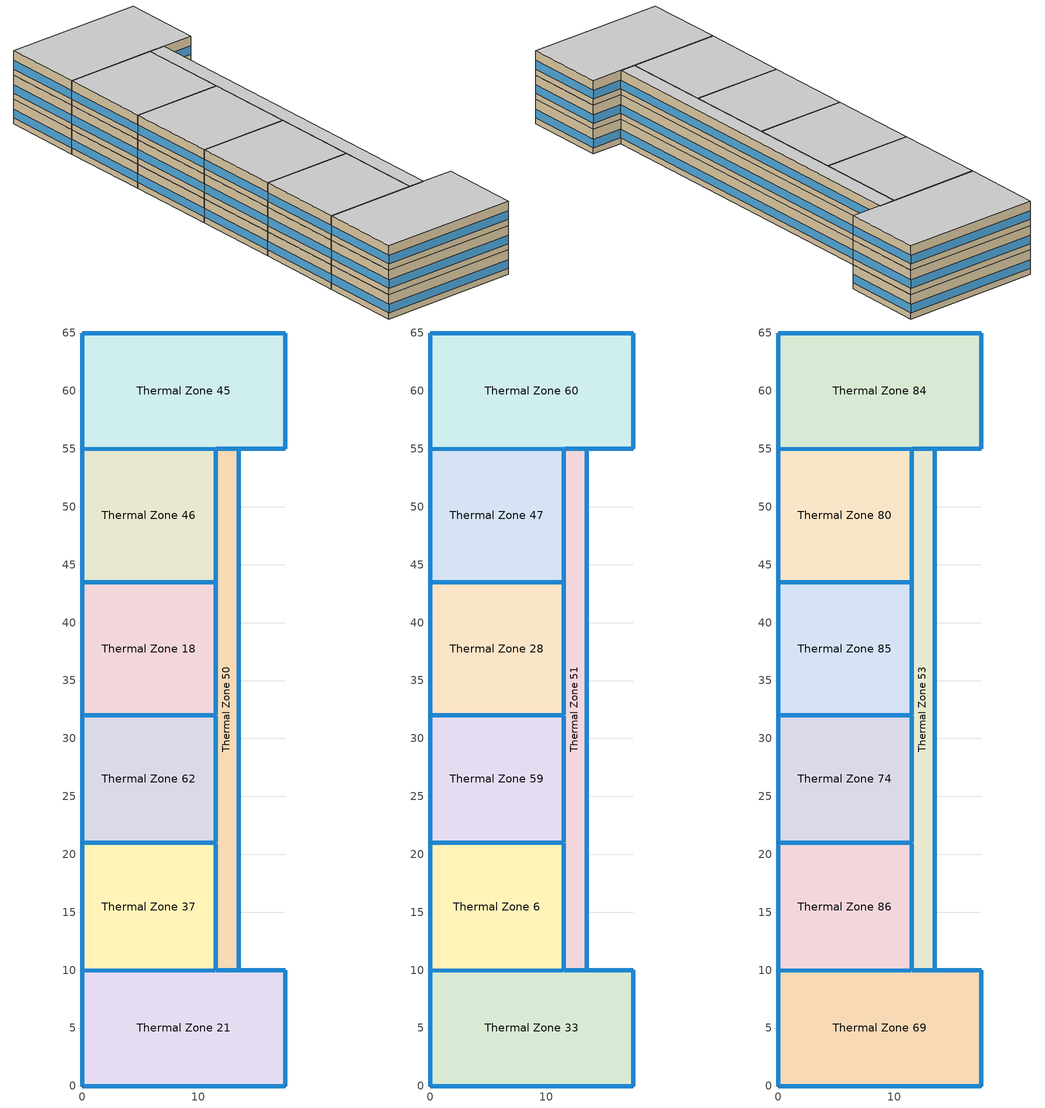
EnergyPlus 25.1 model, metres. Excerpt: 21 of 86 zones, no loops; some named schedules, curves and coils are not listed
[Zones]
Thermal Zone 18
 floor to Thermal Zone 57 (Typical Interior Floor): 11.53,43.5 11.53,32 0,32 0,43.5 z24.38
 wall outside (Surface 423 c tbd): 0,43.5 0,32 z24.38:27.43
 wall to Thermal Zone 46 (Typical Interior Wall): 11.53,43.5 0,43.5 z24.38:27.43
 wall to Thermal Zone 62 (Typical Interior Wall): 0,32 11.53,32 z24.38:27.43
 wall to Thermal Zone 50 (Typical Interior Wall): 11.53,32 11.53,43.5 z24.38:27.43
 window inside (Typical Interior Window): 11.5,43.5 0.03,43.5 / 0.03,32 11.5,32 / 11.53,32.03 11.53,43.47 z25.38:26.3
 window (Customized Fenestration: u=3.36): 0,43.47 0,32.03 z25.15:26.22
Thermal Zone 21
 floor to Thermal Zone 26 (Typical Interior Floor): 17.53,10 17.53,0 0,0 0,9.97 11.53,10 z24.38
 wall outside (Surface 335 c tbd): 0,0 17.53,0 z24.38:27.43
 wall outside (Surface 337 c tbd): 17.53,0 17.53,10 z24.38:27.43
 wall outside (Surface 338 c tbd): 0,9.97 0,0 z24.38:27.43
 wall outside (Surface 339 c tbd): 17.53,10 13.53,10 z24.38:27.43
 wall to Thermal Zone 37 (Typical Interior Wall): 11.53,10 0,9.97 z24.38:27.43
 wall to Thermal Zone 50 (Typical Interior Wall): 13.53,10 11.53,10 z24.38:27.43
 window (Customized Fenestration: u=3.36): 0.03,0 17.5,0 / 17.53,0.03 17.53,9.97 / 0,9.94 0,0.03 z25.15:26.22; 17.5,10 13.56,10 z25.15:26.23
 window inside (Typical Interior Window): 11.5,10 0.03,9.97 z25.38:26.3; 13.5,10 11.56,10 z25.38:26.32
Thermal Zone 37
 floor to Thermal Zone 55 (Typical Interior Floor): 11.53,21 11.53,10 0,9.97 0,21 z24.38
 wall outside (Surface 434 c tbd): 0,21 0,9.97 z24.38:27.43
 wall to Thermal Zone 62 (Typical Interior Wall): 11.53,21 0,21 z24.38:27.43
 wall to Thermal Zone 50 (Typical Interior Wall): 11.53,10 11.53,21 z24.38:27.43
 window inside (Typical Interior Window): 11.5,21 0.03,21 / 11.53,10.03 11.53,20.97 z25.38:26.3
 window (Customized Fenestration: u=3.36): 0,20.97 0,10 z25.15:26.22
Thermal Zone 45
 floor to Thermal Zone 64 (Typical Interior Floor): 17.53,65 17.53,55 11.53,55 0,54.97 0,65 z24.38
 wall outside (Surface 480 c tbd): 17.53,65 0,65 z24.38:27.43
 wall outside (Surface 482 c tbd): 0,65 0,54.97 z24.38:27.43
 wall outside (Surface 483 c tbd): 17.53,55 17.53,65 z24.38:27.43
 wall outside (Surface 484 c tbd): 13.53,55 17.53,55 z24.38:27.43
 wall to Thermal Zone 46 (Typical Interior Wall): 0,54.97 11.53,55 z24.38:27.43
 wall to Thermal Zone 50 (Typical Interior Wall): 11.53,55 13.53,55 z24.38:27.43
 window (Customized Fenestration: u=3.36): 17.5,65 0.03,65 / 0,64.97 0,55 / 17.53,55.03 17.53,64.97 z25.15:26.22; 13.56,55 17.5,55 z25.15:26.23
 window inside (Typical Interior Window): 0.03,54.97 11.5,55 z25.38:26.3; 11.56,55 13.5,55 z25.38:26.32
Thermal Zone 46
 floor to Thermal Zone 63 (Typical Interior Floor): 11.53,55 11.53,43.5 0,43.5 0,54.97 z24.38
 wall outside (Surface 352 c tbd): 0,54.97 0,43.5 z24.38:27.43
 wall to Thermal Zone 50 (Typical Interior Wall): 11.53,43.5 11.53,55 z24.38:27.43
 window inside (Typical Interior Window): 11.53,43.53 11.53,54.97 z25.38:26.3
 window (Customized Fenestration: u=3.36): 0,54.94 0,43.53 z25.15:26.22
Thermal Zone 50
 floor to Thermal Zone 65 (Typical Interior Floor): 13.53,55 13.53,10 11.53,10 11.53,55 z24.38
 wall outside (Surface 374 c tbd): 13.53,10 13.53,55 z24.38:27.43
 wall to Thermal Zone 62 (Typical Interior Wall): 11.53,32 11.53,21 z24.38:27.43
 window (Customized Fenestration: u=3.36): 13.53,10.03 13.53,54.97 z25.15:26.21
 window inside (Typical Interior Window): 11.53,31.97 11.53,21.03 z25.38:26.3
Thermal Zone 62
 floor to Thermal Zone 56 (Typical Interior Floor): 11.53,32 11.53,21 0,21 0,32 z24.38
 wall outside (Surface 463 c tbd): 0,32 0,21 z24.38:27.43
 window (Customized Fenestration: u=3.36): 0,31.97 0,21.03 z25.15:26.22
Thermal Zone 28
 floor to Thermal Zone 18 (Typical Interior Floor): 11.53,43.5 11.53,32 0,32 0,43.5 z27.43
 wall outside (Surface 388 c tbd): 0,43.5 0,32 z27.43:30.48
 wall to Thermal Zone 47 (Typical Interior Wall): 11.53,43.5 0,43.5 z27.43:30.48
 wall to Thermal Zone 59 (Typical Interior Wall): 0,32 11.53,32 z27.43:30.48
 wall to Thermal Zone 51 (Typical Interior Wall): 11.53,32 11.53,43.5 z27.43:30.48
 window inside (Typical Interior Window): 11.5,43.5 0.03,43.5 / 0.03,32 11.5,32 / 11.53,32.03 11.53,43.47 z28.43:29.35
 window (Customized Fenestration: u=3.36): 0,43.47 0,32.03 z28.19:29.27
Thermal Zone 33
 floor to Thermal Zone 21 (Typical Interior Floor): 17.53,10 17.53,0 0,0 0,9.97 11.53,10 z27.43
 wall outside (Surface 444 c tbd): 0,0 17.53,0 z27.43:30.48
 wall outside (Surface 446 c tbd): 17.53,0 17.53,10 z27.43:30.48
 wall outside (Surface 447 c tbd): 0,9.97 0,0 z27.43:30.48
 wall outside (Surface 448 c tbd): 17.53,10 13.53,10 z27.43:30.48
 wall to Thermal Zone 6 (Typical Interior Wall): 11.53,10 0,9.97 z27.43:30.48
 wall to Thermal Zone 51 (Typical Interior Wall): 13.53,10 11.53,10 z27.43:30.48
 window (Customized Fenestration: u=3.36): 0.03,0 17.5,0 z28.19:29.26; 17.53,0.03 17.53,9.97 / 0,9.94 0,0.03 / 17.5,10 13.56,10 z28.19:29.27
 window inside (Typical Interior Window): 11.5,10 0.03,9.97 z28.43:29.35; 13.5,10 11.56,10 z28.43:29.37
Thermal Zone 47
 floor to Thermal Zone 46 (Typical Interior Floor): 11.53,55 11.53,43.5 0,43.5 0,54.97 z27.43
 wall outside (Surface 358 c tbd): 0,54.97 0,43.5 z27.43:30.48
 wall to Thermal Zone 60 (Typical Interior Wall): 11.53,55 0,54.97 z27.43:30.48
 wall to Thermal Zone 51 (Typical Interior Wall): 11.53,43.5 11.53,55 z27.43:30.48
 window inside (Typical Interior Window): 11.5,55 0.03,54.97 / 11.53,43.53 11.53,54.97 z28.43:29.35
 window (Customized Fenestration: u=3.36): 0,54.94 0,43.53 z28.19:29.27
Thermal Zone 51
 floor to Thermal Zone 50 (Typical Interior Floor): 13.53,55 13.53,10 11.53,10 11.53,55 z27.43
 wall outside (Surface 389 c tbd): 13.53,10 13.53,55 z27.43:30.48
 wall to Thermal Zone 6 (Typical Interior Wall): 11.53,21 11.53,10 z27.43:30.48
 wall to Thermal Zone 59 (Typical Interior Wall): 11.53,32 11.53,21 z27.43:30.48
 wall to Thermal Zone 60 (Typical Interior Wall): 13.53,55 11.53,55 z27.43:30.48
 window (Customized Fenestration: u=3.36): 13.53,10.03 13.53,54.97 z28.19:29.26
 window inside (Typical Interior Window): 11.53,20.97 11.53,10.03 / 11.53,31.97 11.53,21.03 z28.43:29.35; 13.5,55 11.56,55 z28.43:29.37
Thermal Zone 59
 floor to Thermal Zone 62 (Typical Interior Floor): 11.53,32 11.53,21 0,21 0,32 z27.43
 wall outside (Surface 441 c tbd): 0,32 0,21 z27.43:30.48
 wall to Thermal Zone 6 (Typical Interior Wall): 0,21 11.53,21 z27.43:30.48
 window inside (Typical Interior Window): 0.03,21 11.5,21 z28.43:29.35
 window (Customized Fenestration: u=3.36): 0,31.97 0,21.03 z28.19:29.27
Thermal Zone 6
 floor to Thermal Zone 37 (Typical Interior Floor): 11.53,21 11.53,10 0,9.97 0,21 z27.43
 wall outside (Surface 317 c tbd): 0,21 0,9.97 z27.43:30.48
 window (Customized Fenestration: u=3.36): 0,20.97 0,10 z28.19:29.27
Thermal Zone 60
 floor to Thermal Zone 45 (Typical Interior Floor): 17.53,65 17.53,55 11.53,55 0,54.97 0,65 z27.43
 wall outside (Surface 452 c tbd): 17.53,65 0,65 z27.43:30.48
 wall outside (Surface 454 c tbd): 0,65 0,54.97 z27.43:30.48
 wall outside (Surface 455 c tbd): 17.53,55 17.53,65 z27.43:30.48
 wall outside (Surface 456 c tbd): 13.53,55 17.53,55 z27.43:30.48
 window (Customized Fenestration: u=3.36): 17.5,65 0.03,65 z28.19:29.26; 0,64.97 0,55 / 17.53,55.03 17.53,64.97 / 13.56,55 17.5,55 z28.19:29.27
Thermal Zone 53
 floor to Thermal Zone 51 (Typical Interior Floor): 13.53,55 13.53,10 11.53,10 11.53,55 z30.48
 wall outside (Surface 525 c tbd): 13.53,10 13.53,55 z30.48:33.53
 wall to Thermal Zone 80 (Typical Interior Wall): 11.53,55 11.53,43.5 z30.48:33.53
 wall to Thermal Zone 85 (Typical Interior Wall): 11.53,43.5 11.53,32 z30.48:33.53
 wall to Thermal Zone 86 (Typical Interior Wall): 11.53,21 11.53,10 z30.48:33.53
 wall to Thermal Zone 74 (Typical Interior Wall): 11.53,32 11.53,21 z30.48:33.53
 wall to Thermal Zone 84 (Typical Interior Wall): 13.53,55 11.53,55 z30.48:33.53
 wall to Thermal Zone 69 (Typical Interior Wall): 11.53,10 13.53,10 z30.48:33.53
 window (Customized Fenestration: u=3.36): 13.53,10.03 13.53,54.97 z31.24:32.31
 window inside (Typical Interior Window): 11.53,54.97 11.53,43.53 / 11.53,43.47 11.53,32.03 / 11.53,20.97 11.53,10.03 / 11.53,31.97 11.53,21.03 z31.48:32.4; 13.5,55 11.56,55 / 11.56,10 13.5,10 z31.48:32.42
 ceiling to Thermal Zone 68 (Typical Interior Ceiling): 13.53,10 13.53,55 11.53,55 11.53,10 z33.53
Thermal Zone 69
 floor to Thermal Zone 33 (Typical Interior Floor): 17.53,10 17.53,0 0,0 0,9.97 11.53,10 z30.48
 wall outside (Surface 559 c tbd): 0,0 17.53,0 z30.48:33.53
 wall outside (Surface 561 c tbd): 17.53,0 17.53,10 z30.48:33.53
 wall outside (Surface 562 c tbd): 0,9.97 0,0 z30.48:33.53
 wall outside (Surface 563 c tbd): 17.53,10 13.53,10 z30.48:33.53
 wall to Thermal Zone 86 (Typical Interior Wall): 11.53,10 0,9.97 z30.48:33.53
 window (Customized Fenestration: u=3.36): 0.03,0 17.5,0 / 17.53,0.03 17.53,9.97 / 0,9.94 0,0.03 z31.24:32.31; 17.5,10 13.56,10 z31.24:32.32
 window inside (Typical Interior Window): 11.5,10 0.03,9.97 z31.48:32.4
 ceiling to Thermal Zone 72 (Typical Interior Ceiling): 17.53,0 17.53,10 11.53,10 0,9.97 0,0 z33.53
Thermal Zone 74
 floor to Thermal Zone 59 (Typical Interior Floor): 11.53,32 11.53,21 0,21 0,32 z30.48
 wall outside (Surface 598 c tbd): 0,32 0,21 z30.48:33.53
 wall to Thermal Zone 86 (Typical Interior Wall): 0,21 11.53,21 z30.48:33.53
 wall to Thermal Zone 85 (Typical Interior Wall): 11.53,32 0,32 z30.48:33.53
 window inside (Typical Interior Window): 0.03,21 11.5,21 / 11.5,32 0.03,32 z31.48:32.4
 window (Customized Fenestration: u=3.36): 0,31.97 0,21.03 z31.24:32.31
 ceiling to Thermal Zone 61 (Typical Interior Ceiling): 11.53,21 11.53,32 0,32 0,21 z33.53
Thermal Zone 80
 floor to Thermal Zone 47 (Typical Interior Floor): 11.53,55 11.53,43.5 0,43.5 0,54.97 z30.48
 wall outside (Surface 655 c tbd): 0,54.97 0,43.5 z30.48:33.53
 wall to Thermal Zone 84 (Typical Interior Wall): 11.53,55 0,54.97 z30.48:33.53
 wall to Thermal Zone 85 (Typical Interior Wall): 0,43.5 11.53,43.5 z30.48:33.53
 window inside (Typical Interior Window): 11.5,55 0.03,54.97 / 0.03,43.5 11.5,43.5 z31.48:32.4
 window (Customized Fenestration: u=3.36): 0,54.94 0,43.53 z31.24:32.31
 ceiling to Thermal Zone 78 (Typical Interior Ceiling): 11.53,43.5 11.53,55 0,54.97 0,43.5 z33.53
Thermal Zone 84
 floor to Thermal Zone 60 (Typical Interior Floor): 17.53,65 17.53,55 11.53,55 0,54.97 0,65 z30.48
 wall outside (Surface 681 c tbd): 17.53,65 0,65 z30.48:33.53
 wall outside (Surface 683 c tbd): 0,65 0,54.97 z30.48:33.53
 wall outside (Surface 684 c tbd): 17.53,55 17.53,65 z30.48:33.53
 wall outside (Surface 685 c tbd): 13.53,55 17.53,55 z30.48:33.53
 window (Customized Fenestration: u=3.36): 17.5,65 0.03,65 / 0,64.97 0,55 / 17.53,55.03 17.53,64.97 z31.24:32.31; 13.56,55 17.5,55 z31.24:32.32
 ceiling to Thermal Zone 9 (Typical Interior Ceiling): 0,54.97 11.53,55 17.53,55 17.53,65 0,65 z33.53
Thermal Zone 85
 floor to Thermal Zone 28 (Typical Interior Floor): 11.53,43.5 11.53,32 0,32 0,43.5 z30.48
 wall outside (Surface 692 c tbd): 0,43.5 0,32 z30.48:33.53
 window (Customized Fenestration: u=3.36): 0,43.47 0,32.03 z31.24:32.31
 ceiling to Thermal Zone 76 (Typical Interior Ceiling): 11.53,32 11.53,43.5 0,43.5 0,32 z33.53
Thermal Zone 86
 floor to Thermal Zone 6 (Typical Interior Floor): 11.53,21 11.53,10 0,9.97 0,21 z30.48
 wall outside (Surface 697 c tbd): 0,21 0,9.97 z30.48:33.53
 window (Customized Fenestration: u=3.36): 0,20.97 0,10 z31.24:32.31
 ceiling to Thermal Zone 77 (Typical Interior Ceiling): 0,9.97 11.53,10 11.53,21 0,21 z33.53
[Building]
Building 1
[Site:Location]
Montreal-Trudeau Intl AP: Latitude {deg}=45.4706; Longitude {deg}=-73.7408; Time Zone {hr}=-5; Elevation {m}=36; Keep Site Location Information=No
[SizingPeriod:DesignDay] Month=7; Day of Month=21; Day Type=SummerDesignDay; Daily Dry-Bulb Temperature Range {deltaC}=9.3; Dry-Bulb Temperature Range Modifier Type=DefaultMultipliers; Barometric Pressure {Pa}=100893; Wind Speed {m/s}=4.9; Wind Direction {deg}=220; Rain Indicator=No; Snow Indicator=No; Daylight Saving Time Indicator=No; Solar Model Indicator=ASHRAETau; ASHRAE Clear Sky Optical Depth for Beam Irradiance (taub)=0.465; ASHRAE Clear Sky Optical Depth for Diffuse Irradiance (taud)=1.966; Begin Environment Reset Mode=FullResetAtBeginEnvironment
Name | Maximum Dry-Bulb Temperature {C} | Humidity Condition Type | Wetbulb or DewPoint at Maximum Dry-Bulb {C} | Enthalpy at Maximum Dry-Bulb {J/kg}
Montreal Int'l Ann Clg .4% Condns DB=>MWB | 30 | Wetbulb | 22.1
Montreal Int'l Ann Clg .4% Condns DP=>MDB | 26 | Dewpoint | 21.6
Montreal Int'l Ann Clg .4% Condns Enth=>MDB | 28.1 | Enthalpy |  | 69300
Montreal Int'l Ann Clg .4% Condns WB=>MDB | 28.1 | Wetbulb | 23.2
[Material] Thermal Absorptance=0.9
Name | Roughness | Thickness {m} | Conductivity {W/m-K} | Density {kg/m3} | Specific Heat {J/kg-K} | Solar Absorptance | Visible Absorptance
100mm Normalweight concrete floor | MediumRough | 0.1016 | 2.31045 | 2322 | 832.557 | 0.7 | 0.7
AQNC2024brick (fired clay) (R 0.8x Solar 1.0x Therm 1.0x) | MediumRough | 0.08 | 1.43 | 2400 | 840 | 0.7 | 0.7
G01 13mm gypsum board | Smooth | 0.0127 | 0.160031 | 800.001 | 1090.73 | 0.7 | 0.5
G05 25mm wood 1 | MediumSmooth | 0.0254 | 0.15 | 608 | 1630 | 0.5 | 0.5
Surface 317 m tbd; Surface 434 m tbd; Surface 697 m tbd | MediumRough | 0.08 | 0.236941 | 800 | 1090 | 0.7 | 0.7
Surface 335 m tbd; Surface 444 m tbd; Surface 452 m tbd; Surface 480 m tbd; Surface 559 m tbd; Surface 681 m tbd | MediumRough | 0.08 | 0.241385 | 800 | 1090 | 0.7 | 0.7
Surface 337 m tbd; Surface 446 m tbd; Surface 455 m tbd; Surface 483 m tbd; Surface 561 m tbd; Surface 684 m tbd | MediumRough | 0.08 | 0.246961 | 800 | 1090 | 0.7 | 0.7
Surface 338 m tbd; Surface 447 m tbd; Surface 562 m tbd | MediumRough | 0.08 | 0.242128 | 800 | 1090 | 0.7 | 0.7
Surface 339 m tbd; Surface 448 m tbd; Surface 456 m tbd; Surface 484 m tbd; Surface 563 m tbd; Surface 685 m tbd | MediumRough | 0.08 | 0.266482 | 800 | 1090 | 0.7 | 0.7
Surface 352 m tbd; Surface 358 m tbd; Surface 655 m tbd | MediumRough | 0.08 | 0.236827 | 800 | 1090 | 0.7 | 0.7
Surface 374 m tbd; Surface 389 m tbd; Surface 525 m tbd | MediumRough | 0.08 | 0.23687 | 800 | 1090 | 0.7 | 0.7
Surface 388 m tbd; Surface 423 m tbd; Surface 692 m tbd | MediumRough | 0.08 | 0.23682 | 800 | 1090 | 0.7 | 0.7
Surface 441 m tbd; Surface 463 m tbd; Surface 598 m tbd | MediumRough | 0.08 | 0.236949 | 800 | 1090 | 0.7 | 0.7
Surface 454 m tbd; Surface 482 m tbd; Surface 683 m tbd | MediumRough | 0.08 | 0.242079 | 800 | 1090 | 0.7 | 0.7
[Material:NoMass] Thermal Absorptance=0.9; Solar Absorptance=0.7
Name | Roughness | Thermal Resistance {m2-K/W} | Visible Absorptance
AQNC2024NMair less15 mm (R 0.8x Solar 1.0x Therm 1.0x) | MediumRough | 0.128 | 0.7
CP02 CARPET PAD 1 | Smooth | 0.21648 | 0.8
[WindowMaterial:Glazing]
Clear 3mm 1: Optical Data Type=SpectralAverage; Thickness {m}=0.003; Solar Transmittance at Normal Incidence=0.837; Front Side Solar Reflectance at Normal Incidence=0.075; Back Side Solar Reflectance at Normal Incidence=0.075; Visible Transmittance at Normal Incidence=0.898; Front Side Visible Reflectance at Normal Incidence=0.081; Back Side Visible Reflectance at Normal Incidence=0.081; Infrared Transmittance at Normal Incidence=0; Front Side Infrared Hemispherical Emissivity=0.84; Back Side Infrared Hemispherical Emissivity=0.84; Conductivity {W/m-K}=0.9; Dirt Correction Factor for Solar and Visible Transmittance=1; Solar Diffusing=No
[WindowMaterial:SimpleGlazingSystem]
Fenestration U=3.32 0.66 1: U-Factor {W/m2-K}=3.32; Solar Heat Gain Coefficient=0.66; Visible Transmittance=0.21
[Construction]
Customized Fenestration: u=3.36: Fenestration U=3.32 0.66 1
Surface 317 c tbd: AQNC2024brick (fired clay) (R 0.8x Solar 1.0x Therm 1.0x), AQNC2024NMair less15 mm (R 0.8x Solar 1.0x Therm 1.0x), Surface 317 m tbd
Surface 335 c tbd: AQNC2024brick (fired clay) (R 0.8x Solar 1.0x Therm 1.0x), AQNC2024NMair less15 mm (R 0.8x Solar 1.0x Therm 1.0x), Surface 335 m tbd
Surface 337 c tbd: AQNC2024brick (fired clay) (R 0.8x Solar 1.0x Therm 1.0x), AQNC2024NMair less15 mm (R 0.8x Solar 1.0x Therm 1.0x), Surface 337 m tbd
Surface 338 c tbd: AQNC2024brick (fired clay) (R 0.8x Solar 1.0x Therm 1.0x), AQNC2024NMair less15 mm (R 0.8x Solar 1.0x Therm 1.0x), Surface 338 m tbd
Surface 339 c tbd: AQNC2024brick (fired clay) (R 0.8x Solar 1.0x Therm 1.0x), AQNC2024NMair less15 mm (R 0.8x Solar 1.0x Therm 1.0x), Surface 339 m tbd
Surface 352 c tbd: AQNC2024brick (fired clay) (R 0.8x Solar 1.0x Therm 1.0x), AQNC2024NMair less15 mm (R 0.8x Solar 1.0x Therm 1.0x), Surface 352 m tbd
Surface 358 c tbd: AQNC2024brick (fired clay) (R 0.8x Solar 1.0x Therm 1.0x), AQNC2024NMair less15 mm (R 0.8x Solar 1.0x Therm 1.0x), Surface 358 m tbd
Surface 374 c tbd: AQNC2024brick (fired clay) (R 0.8x Solar 1.0x Therm 1.0x), AQNC2024NMair less15 mm (R 0.8x Solar 1.0x Therm 1.0x), Surface 374 m tbd
Surface 388 c tbd: AQNC2024brick (fired clay) (R 0.8x Solar 1.0x Therm 1.0x), AQNC2024NMair less15 mm (R 0.8x Solar 1.0x Therm 1.0x), Surface 388 m tbd
Surface 389 c tbd: AQNC2024brick (fired clay) (R 0.8x Solar 1.0x Therm 1.0x), AQNC2024NMair less15 mm (R 0.8x Solar 1.0x Therm 1.0x), Surface 389 m tbd
Surface 423 c tbd: AQNC2024brick (fired clay) (R 0.8x Solar 1.0x Therm 1.0x), AQNC2024NMair less15 mm (R 0.8x Solar 1.0x Therm 1.0x), Surface 423 m tbd
Surface 434 c tbd: AQNC2024brick (fired clay) (R 0.8x Solar 1.0x Therm 1.0x), AQNC2024NMair less15 mm (R 0.8x Solar 1.0x Therm 1.0x), Surface 434 m tbd
Surface 441 c tbd: AQNC2024brick (fired clay) (R 0.8x Solar 1.0x Therm 1.0x), AQNC2024NMair less15 mm (R 0.8x Solar 1.0x Therm 1.0x), Surface 441 m tbd
Surface 444 c tbd: AQNC2024brick (fired clay) (R 0.8x Solar 1.0x Therm 1.0x), AQNC2024NMair less15 mm (R 0.8x Solar 1.0x Therm 1.0x), Surface 444 m tbd
Surface 446 c tbd: AQNC2024brick (fired clay) (R 0.8x Solar 1.0x Therm 1.0x), AQNC2024NMair less15 mm (R 0.8x Solar 1.0x Therm 1.0x), Surface 446 m tbd
Surface 447 c tbd: AQNC2024brick (fired clay) (R 0.8x Solar 1.0x Therm 1.0x), AQNC2024NMair less15 mm (R 0.8x Solar 1.0x Therm 1.0x), Surface 447 m tbd
Surface 448 c tbd: AQNC2024brick (fired clay) (R 0.8x Solar 1.0x Therm 1.0x), AQNC2024NMair less15 mm (R 0.8x Solar 1.0x Therm 1.0x), Surface 448 m tbd
Surface 452 c tbd: AQNC2024brick (fired clay) (R 0.8x Solar 1.0x Therm 1.0x), AQNC2024NMair less15 mm (R 0.8x Solar 1.0x Therm 1.0x), Surface 452 m tbd
Surface 454 c tbd: AQNC2024brick (fired clay) (R 0.8x Solar 1.0x Therm 1.0x), AQNC2024NMair less15 mm (R 0.8x Solar 1.0x Therm 1.0x), Surface 454 m tbd
Surface 455 c tbd: AQNC2024brick (fired clay) (R 0.8x Solar 1.0x Therm 1.0x), AQNC2024NMair less15 mm (R 0.8x Solar 1.0x Therm 1.0x), Surface 455 m tbd
Surface 456 c tbd: AQNC2024brick (fired clay) (R 0.8x Solar 1.0x Therm 1.0x), AQNC2024NMair less15 mm (R 0.8x Solar 1.0x Therm 1.0x), Surface 456 m tbd
Surface 463 c tbd: AQNC2024brick (fired clay) (R 0.8x Solar 1.0x Therm 1.0x), AQNC2024NMair less15 mm (R 0.8x Solar 1.0x Therm 1.0x), Surface 463 m tbd
Surface 480 c tbd: AQNC2024brick (fired clay) (R 0.8x Solar 1.0x Therm 1.0x), AQNC2024NMair less15 mm (R 0.8x Solar 1.0x Therm 1.0x), Surface 480 m tbd
Surface 482 c tbd: AQNC2024brick (fired clay) (R 0.8x Solar 1.0x Therm 1.0x), AQNC2024NMair less15 mm (R 0.8x Solar 1.0x Therm 1.0x), Surface 482 m tbd
Surface 483 c tbd: AQNC2024brick (fired clay) (R 0.8x Solar 1.0x Therm 1.0x), AQNC2024NMair less15 mm (R 0.8x Solar 1.0x Therm 1.0x), Surface 483 m tbd
Surface 484 c tbd: AQNC2024brick (fired clay) (R 0.8x Solar 1.0x Therm 1.0x), AQNC2024NMair less15 mm (R 0.8x Solar 1.0x Therm 1.0x), Surface 484 m tbd
Surface 525 c tbd: AQNC2024brick (fired clay) (R 0.8x Solar 1.0x Therm 1.0x), AQNC2024NMair less15 mm (R 0.8x Solar 1.0x Therm 1.0x), Surface 525 m tbd
Surface 559 c tbd: AQNC2024brick (fired clay) (R 0.8x Solar 1.0x Therm 1.0x), AQNC2024NMair less15 mm (R 0.8x Solar 1.0x Therm 1.0x), Surface 559 m tbd
Surface 561 c tbd: AQNC2024brick (fired clay) (R 0.8x Solar 1.0x Therm 1.0x), AQNC2024NMair less15 mm (R 0.8x Solar 1.0x Therm 1.0x), Surface 561 m tbd
Surface 562 c tbd: AQNC2024brick (fired clay) (R 0.8x Solar 1.0x Therm 1.0x), AQNC2024NMair less15 mm (R 0.8x Solar 1.0x Therm 1.0x), Surface 562 m tbd
Surface 563 c tbd: AQNC2024brick (fired clay) (R 0.8x Solar 1.0x Therm 1.0x), AQNC2024NMair less15 mm (R 0.8x Solar 1.0x Therm 1.0x), Surface 563 m tbd
Surface 598 c tbd: AQNC2024brick (fired clay) (R 0.8x Solar 1.0x Therm 1.0x), AQNC2024NMair less15 mm (R 0.8x Solar 1.0x Therm 1.0x), Surface 598 m tbd
Surface 655 c tbd: AQNC2024brick (fired clay) (R 0.8x Solar 1.0x Therm 1.0x), AQNC2024NMair less15 mm (R 0.8x Solar 1.0x Therm 1.0x), Surface 655 m tbd
Surface 681 c tbd: AQNC2024brick (fired clay) (R 0.8x Solar 1.0x Therm 1.0x), AQNC2024NMair less15 mm (R 0.8x Solar 1.0x Therm 1.0x), Surface 681 m tbd
Surface 683 c tbd: AQNC2024brick (fired clay) (R 0.8x Solar 1.0x Therm 1.0x), AQNC2024NMair less15 mm (R 0.8x Solar 1.0x Therm 1.0x), Surface 683 m tbd
Surface 684 c tbd: AQNC2024brick (fired clay) (R 0.8x Solar 1.0x Therm 1.0x), AQNC2024NMair less15 mm (R 0.8x Solar 1.0x Therm 1.0x), Surface 684 m tbd
Surface 685 c tbd: AQNC2024brick (fired clay) (R 0.8x Solar 1.0x Therm 1.0x), AQNC2024NMair less15 mm (R 0.8x Solar 1.0x Therm 1.0x), Surface 685 m tbd
Surface 692 c tbd: AQNC2024brick (fired clay) (R 0.8x Solar 1.0x Therm 1.0x), AQNC2024NMair less15 mm (R 0.8x Solar 1.0x Therm 1.0x), Surface 692 m tbd
Surface 697 c tbd: AQNC2024brick (fired clay) (R 0.8x Solar 1.0x Therm 1.0x), AQNC2024NMair less15 mm (R 0.8x Solar 1.0x Therm 1.0x), Surface 697 m tbd
Typical Interior Ceiling: CP02 CARPET PAD 1, 100mm Normalweight concrete floor
Typical Interior Floor: 100mm Normalweight concrete floor, CP02 CARPET PAD 1
Typical Interior Partition 4: G05 25mm wood 1
Typical Interior Wall: G01 13mm gypsum board, G01 13mm gypsum board
Typical Interior Window: Clear 3mm 1
[Zone] Multiplier=1; Part of Total Floor Area=Yes
Thermal Zone 18; Thermal Zone 21; Thermal Zone 28; Thermal Zone 33; Thermal Zone 37; Thermal Zone 45; Thermal Zone 46; Thermal Zone 47; Thermal Zone 50; Thermal Zone 51; Thermal Zone 53; Thermal Zone 59; Thermal Zone 6; Thermal Zone 60; Thermal Zone 62; Thermal Zone 69; Thermal Zone 74; Thermal Zone 80; Thermal Zone 84; Thermal Zone 85; Thermal Zone 86
[Space]
Name | Zone | Space Type
Space 239 | Thermal Zone 18 | MURB large
Space 227 | Thermal Zone 21 | MURB large
Space 234 | Thermal Zone 28 | MURB large
Space 243 | Thermal Zone 33 | MURB large
Space 241 | Thermal Zone 37 | MURB large
Space 248 | Thermal Zone 45 | MURB large
Space 229 | Thermal Zone 46 | MURB large
Space 230 | Thermal Zone 47 | MURB large
Space 233 | Thermal Zone 50 | MURB lobby
Space 235 | Thermal Zone 51 | MURB lobby
Space 254 | Thermal Zone 53 | MURB lobby
Space 242 | Thermal Zone 59 | MURB large
Space 224 | Thermal Zone 6 | MURB large
Space 244 | Thermal Zone 60 | MURB large
Space 245 | Thermal Zone 62 | MURB large
Space 258 | Thermal Zone 69 | MURB large
Space 263 | Thermal Zone 74 | MURB large
Space 272 | Thermal Zone 80 | MURB large
Space 276 | Thermal Zone 84 | MURB large
Space 277 | Thermal Zone 85 | MURB large
Space 278 | Thermal Zone 86 | MURB large
[SpaceList]
MURB large: Space 101, Space 107, Space 102, Space 106, Space 224, Space 211, Space 226, Space 104, Space 209, Space 105, Space 261, Space 262, Space 218, Space 220, Space 202, Space 207, Space 203, Space 239, Space 219, Space 227, Space 204, Space 267, Space 205, Space 246, Space 206, Space 234, Space 225, Space 221, Space 255, Space 243, Space 212, Space 213, Space 214, Space 241, Space 216, Space 217, Space 223, Space 222, Space 228, Space 248, Space 229, Space 230, Space 232, Space 236, Space 252, Space 237, Space 238, Space 240, Space 268, Space 242, Space 244, Space 265, Space 245, Space 247, Space 249, Space 251, Space 253, Space 256, Space 258, Space 259, Space 260, Space 263, Space 266, Space 269, Space 270, Space 271, Space 272, Space 273, Space 274, Space 276, Space 277, Space 278
MURB lobby: Space 103, Space 215, Space 208, Space 210, Space 231, Space 233, Space 235, Space 254, Space 250, Space 257, Space 264, Space 275
[InternalMass] Construction=Typical Interior Partition 4
Name | Zone or ZoneList | Space or SpaceList | Surface Area {m2}
Space 224 Internal Mass 1 | Thermal Zone 6 | Space 224 | 254.0059
Space 239 Internal Mass 1 | Thermal Zone 18 | Space 239 | 265.19
Space 227 Internal Mass 1 | Thermal Zone 21 | Space 227 | 350.2541
Space 234 Internal Mass 1 | Thermal Zone 28 | Space 234 | 265.19
Space 243 Internal Mass 1 | Thermal Zone 33 | Space 243 | 350.2541
Space 241 Internal Mass 1 | Thermal Zone 37 | Space 241 | 254.0059
Space 248 Internal Mass 1 | Thermal Zone 45 | Space 248 | 350.9459
Space 229 Internal Mass 1 | Thermal Zone 46 | Space 229 | 264.8441
Space 230 Internal Mass 1 | Thermal Zone 47 | Space 230 | 264.8441
Space 242 Internal Mass 1 | Thermal Zone 59 | Space 242 | 253.66
Space 244 Internal Mass 1 | Thermal Zone 60 | Space 244 | 350.9459
Space 245 Internal Mass 1 | Thermal Zone 62 | Space 245 | 253.66
Space 258 Internal Mass 1 | Thermal Zone 69 | Space 258 | 350.2541
Space 263 Internal Mass 1 | Thermal Zone 74 | Space 263 | 253.66
Space 272 Internal Mass 1 | Thermal Zone 80 | Space 272 | 264.8441
Space 276 Internal Mass 1 | Thermal Zone 84 | Space 276 | 350.9459
Space 277 Internal Mass 1 | Thermal Zone 85 | Space 277 | 265.19
Space 278 Internal Mass 1 | Thermal Zone 86 | Space 278 | 254.0059
Space 233 Internal Mass 3 | Thermal Zone 50 | Space 233 | 180
Space 235 Internal Mass 3 | Thermal Zone 51 | Space 235 | 180
Space 254 Internal Mass 3 | Thermal Zone 53 | Space 254 | 180
[ZoneInfiltration:DesignFlowRate] Design Flow Rate Calculation Method=Flow/ExteriorArea; Flow Rate per Exterior Surface Area {m3/s-m2}=0.000743908; Constant Term Coefficient=0.107472; Temperature Term Coefficient=0.0119911; Velocity Term Coefficient=0; Velocity Squared Term Coefficient=0.0134792; Density Basis=Outdoor
Name | Zone or ZoneList or Space or SpaceList | Schedule
Space 239 HVAC Off Infiltration | Space 239 | Infiltration HVAC Off Schedule
Space 239 HVAC On Infiltration | Space 239 | Infiltration HVAC On Schedule
Space 227 HVAC Off Infiltration | Space 227 | Infiltration HVAC Off Schedule
Space 227 HVAC On Infiltration | Space 227 | Infiltration HVAC On Schedule
Space 234 HVAC Off Infiltration | Space 234 | Infiltration HVAC Off Schedule
Space 234 HVAC On Infiltration | Space 234 | Infiltration HVAC On Schedule
Space 243 HVAC Off Infiltration | Space 243 | Infiltration HVAC Off Schedule
Space 243 HVAC On Infiltration | Space 243 | Infiltration HVAC On Schedule
Space 241 HVAC Off Infiltration | Space 241 | Infiltration HVAC Off Schedule
Space 241 HVAC On Infiltration | Space 241 | Infiltration HVAC On Schedule
Space 248 HVAC Off Infiltration | Space 248 | Infiltration HVAC Off Schedule
Space 248 HVAC On Infiltration | Space 248 | Infiltration HVAC On Schedule
Space 229 HVAC Off Infiltration | Space 229 | Infiltration HVAC Off Schedule
Space 229 HVAC On Infiltration | Space 229 | Infiltration HVAC On Schedule
Space 230 HVAC Off Infiltration | Space 230 | Infiltration HVAC Off Schedule
Space 230 HVAC On Infiltration | Space 230 | Infiltration HVAC On Schedule
Space 233 HVAC Off Infiltration | Space 233 | Infiltration HVAC Off Schedule
Space 233 HVAC On Infiltration | Space 233 | Infiltration HVAC On Schedule
Space 235 HVAC Off Infiltration | Space 235 | Infiltration HVAC Off Schedule
Space 235 HVAC On Infiltration | Space 235 | Infiltration HVAC On Schedule
Space 254 HVAC Off Infiltration | Space 254 | Infiltration HVAC Off Schedule
Space 254 HVAC On Infiltration | Space 254 | Infiltration HVAC On Schedule
Space 242 HVAC Off Infiltration | Space 242 | Infiltration HVAC Off Schedule
Space 242 HVAC On Infiltration | Space 242 | Infiltration HVAC On Schedule
Space 224 HVAC Off Infiltration | Space 224 | Infiltration HVAC Off Schedule
Space 224 HVAC On Infiltration | Space 224 | Infiltration HVAC On Schedule
Space 244 HVAC Off Infiltration | Space 244 | Infiltration HVAC Off Schedule
Space 244 HVAC On Infiltration | Space 244 | Infiltration HVAC On Schedule
Space 245 HVAC Off Infiltration | Space 245 | Infiltration HVAC Off Schedule
Space 245 HVAC On Infiltration | Space 245 | Infiltration HVAC On Schedule
Space 258 HVAC Off Infiltration | Space 258 | Infiltration HVAC Off Schedule
Space 258 HVAC On Infiltration | Space 258 | Infiltration HVAC On Schedule
Space 263 HVAC Off Infiltration | Space 263 | Infiltration HVAC Off Schedule
Space 263 HVAC On Infiltration | Space 263 | Infiltration HVAC On Schedule
Space 272 HVAC Off Infiltration | Space 272 | Infiltration HVAC Off Schedule
Space 272 HVAC On Infiltration | Space 272 | Infiltration HVAC On Schedule
Space 276 HVAC Off Infiltration | Space 276 | Infiltration HVAC Off Schedule
Space 276 HVAC On Infiltration | Space 276 | Infiltration HVAC On Schedule
Space 277 HVAC Off Infiltration | Space 277 | Infiltration HVAC Off Schedule
Space 277 HVAC On Infiltration | Space 277 | Infiltration HVAC On Schedule
Space 278 HVAC Off Infiltration | Space 278 | Infiltration HVAC Off Schedule
Space 278 HVAC On Infiltration | Space 278 | Infiltration HVAC On Schedule
[Lights]
Lights 1: Zone or ZoneList or Space or SpaceList=MURB large; Schedule=Eclairageint; Design Level Calculation Method=LightingLevel; Lighting Level {W}=434.43; Fraction Radiant=0.4; Fraction Visible=0.2; Fraction Replaceable=1
[People]
People 1: Zone or ZoneList or Space or SpaceList=MURB large; Number of People Schedule=MidriseApartment Apartment Occ 2; Number of People Calculation Method=People/Area; People per Floor Area {person/m2}=0.0509564; Fraction Radiant=0.3; Activity Level Schedule=MidriseApartment Activity 2
[ElectricEquipment] Zone or ZoneList or Space or SpaceList=MURB large; Design Level Calculation Method=EquipmentLevel
Name | Schedule | Design Level {W} | Fraction Radiant | Fraction Latent | Fraction Lost
Electric Equipment 1 0.0 percent reduction | Autres | 1598.4 | 0.2
Electric Equipment 10 0.0 percent reduction | Secheuse | 598.86 | 0.2 | 0 | 0.8
Electric Equipment 4 0.0 percent reduction | Chaufeau | 2033.874 | 0 | 0.1 | 0.9
Electric Equipment 5 0.0 percent reduction | Congelateur | 37.692 | 0 | 0.1 | 0.9
Electric Equipment 6 0.0 percent reduction | Fourcuisiniere | 676.08 | 0.2 | 0.1 | 0.1
Electric Equipment 7 0.0 percent reduction | Laveuse | 64.476 | 0.2 | 0 | 0.1
Electric Equipment 8 0.0 percent reduction | Lavevaisselle | 65.862 | 0.1 | 0.1 | 0.8
Electric Equipment 9 0.0 percent reduction | Refrigerateur | 252.36 | 0 | 0.1 | 0.9
[ZoneControl:Thermostat] Temperature Difference Between Cutout And Setpoint {deltaC}=0
Name | Zone or ZoneList | Control Type Schedule | Control 1
Thermal Zone 18 Thermostat | Thermal Zone 18 | Thermal Zone 18 Thermostat Schedule | Thermostat Setpoint Dual Setpoint 36
Thermal Zone 21 Thermostat | Thermal Zone 21 | Thermal Zone 21 Thermostat Schedule | Thermostat Setpoint Dual Setpoint 90
Thermal Zone 28 Thermostat | Thermal Zone 28 | Thermal Zone 28 Thermostat Schedule | Thermostat Setpoint Dual Setpoint 77
Thermal Zone 33 Thermostat | Thermal Zone 33 | Thermal Zone 33 Thermostat Schedule | Thermostat Setpoint Dual Setpoint 87
Thermal Zone 37 Thermostat | Thermal Zone 37 | Thermal Zone 37 Thermostat Schedule | Thermostat Setpoint Dual Setpoint 62
Thermal Zone 45 Thermostat | Thermal Zone 45 | Thermal Zone 45 Thermostat Schedule | Thermostat Setpoint Dual Setpoint 68
Thermal Zone 46 Thermostat | Thermal Zone 46 | Thermal Zone 46 Thermostat Schedule | Thermostat Setpoint Dual Setpoint 72
Thermal Zone 47 Thermostat | Thermal Zone 47 | Thermal Zone 47 Thermostat Schedule | Thermostat Setpoint Dual Setpoint 71
Thermal Zone 50 Thermostat | Thermal Zone 50 | Thermal Zone 50 Thermostat Schedule | Thermostat Setpoint Dual Setpoint 69
Thermal Zone 51 Thermostat | Thermal Zone 51 | Thermal Zone 51 Thermostat Schedule | Thermostat Setpoint Dual Setpoint 58
Thermal Zone 53 Thermostat | Thermal Zone 53 | Thermal Zone 53 Thermostat Schedule | Thermostat Setpoint Dual Setpoint 56
Thermal Zone 59 Thermostat | Thermal Zone 59 | Thermal Zone 59 Thermostat Schedule | Thermostat Setpoint Dual Setpoint 103
Thermal Zone 6 Thermostat | Thermal Zone 6 | Thermal Zone 6 Thermostat Schedule | Thermostat Setpoint Dual Setpoint 25
Thermal Zone 60 Thermostat | Thermal Zone 60 | Thermal Zone 60 Thermostat Schedule | Thermostat Setpoint Dual Setpoint 100
Thermal Zone 62 Thermostat | Thermal Zone 62 | Thermal Zone 62 Thermostat Schedule | Thermostat Setpoint Dual Setpoint 92
Thermal Zone 69 Thermostat | Thermal Zone 69 | Thermal Zone 69 Thermostat Schedule | Thermostat Setpoint Dual Setpoint 97
Thermal Zone 74 Thermostat | Thermal Zone 74 | Thermal Zone 74 Thermostat Schedule | Thermostat Setpoint Dual Setpoint 47
Thermal Zone 80 Thermostat | Thermal Zone 80 | Thermal Zone 80 Thermostat Schedule | Thermostat Setpoint Dual Setpoint 46
Thermal Zone 84 Thermostat | Thermal Zone 84 | Thermal Zone 84 Thermostat Schedule | Thermostat Setpoint Dual Setpoint 52
Thermal Zone 85 Thermostat | Thermal Zone 85 | Thermal Zone 85 Thermostat Schedule | Thermostat Setpoint Dual Setpoint 42
Thermal Zone 86 Thermostat | Thermal Zone 86 | Thermal Zone 86 Thermostat Schedule | Thermostat Setpoint Dual Setpoint 54
[ThermostatSetpoint:DualSetpoint] Heating Setpoint Temperature Schedule=NECB-G-Thermostat Setpoint-Heating; Cooling Setpoint Temperature Schedule=NECB-G-Thermostat Setpoint-Cooling 1
Thermostat Setpoint Dual Setpoint 36; Thermostat Setpoint Dual Setpoint 90; Thermostat Setpoint Dual Setpoint 77; Thermostat Setpoint Dual Setpoint 87; Thermostat Setpoint Dual Setpoint 62; Thermostat Setpoint Dual Setpoint 68; Thermostat Setpoint Dual Setpoint 72; Thermostat Setpoint Dual Setpoint 71; Thermostat Setpoint Dual Setpoint 69; Thermostat Setpoint Dual Setpoint 58; Thermostat Setpoint Dual Setpoint 56; Thermostat Setpoint Dual Setpoint 103; Thermostat Setpoint Dual Setpoint 25; Thermostat Setpoint Dual Setpoint 100; Thermostat Setpoint Dual Setpoint 92; Thermostat Setpoint Dual Setpoint 97; Thermostat Setpoint Dual Setpoint 47; Thermostat Setpoint Dual Setpoint 46; Thermostat Setpoint Dual Setpoint 52; Thermostat Setpoint Dual Setpoint 42; Thermostat Setpoint Dual Setpoint 54
[ZoneHVAC:PackagedTerminalAirConditioner] Availability Schedule=Always On Discrete hvac_library; Cooling Supply Air Flow Rate {m3/s}=Autosize; Heating Supply Air Flow Rate {m3/s}=Autosize; No Load Supply Air Flow Rate {m3/s}=Autosize; No Load Supply Air Flow Rate Control Set To Low Speed=Yes; Cooling Outdoor Air Flow Rate {m3/s}=Autosize; Heating Outdoor Air Flow Rate {m3/s}=Autosize; No Load Outdoor Air Flow Rate {m3/s}=Autosize; Fan Placement=DrawThrough; Supply Air Fan Operating Mode Schedule=Cycling PTAC Fan Mode Always Zero
Name | Supply Air Fan | Heating Coil | Cooling Coil
Cycling PTAC DX Clg Elec Htg 5 | Cycling Elec PTAC Fan 5 | Cycling PTAC Elec Htg Coil 5 | Cycling Elec PTAC 1 Spd DX Clg Coil 5
Cycling PTAC DX Clg Elec Htg 83 | Cycling Elec PTAC Fan 83 | Cycling PTAC Elec Htg Coil 83 | Cycling Elec PTAC 1 Spd DX Clg Coil 83
Cycling PTAC DX Clg Elec Htg 82 | Cycling Elec PTAC Fan 82 | Cycling PTAC Elec Htg Coil 82 | Cycling Elec PTAC 1 Spd DX Clg Coil 82
Cycling PTAC DX Clg Elec Htg 84 | Cycling Elec PTAC Fan 84 | Cycling PTAC Elec Htg Coil 84 | Cycling Elec PTAC 1 Spd DX Clg Coil 84
Cycling PTAC DX Clg Elec Htg 74 | Cycling Elec PTAC Fan 74 | Cycling PTAC Elec Htg Coil 74 | Cycling Elec PTAC 1 Spd DX Clg Coil 74
Cycling PTAC DX Clg Elec Htg 23 | Cycling Elec PTAC Fan 23 | Cycling PTAC Elec Htg Coil 23 | Cycling Elec PTAC 1 Spd DX Clg Coil 23
Cycling PTAC DX Clg Elec Htg 29 | Cycling Elec PTAC Fan 29 | Cycling PTAC Elec Htg Coil 29 | Cycling Elec PTAC 1 Spd DX Clg Coil 29
Cycling PTAC DX Clg Elec Htg 26 | Cycling Elec PTAC Fan 26 | Cycling PTAC Elec Htg Coil 26 | Cycling Elec PTAC 1 Spd DX Clg Coil 26
Cycling PTAC DX Clg Elec Htg 20 | Cycling Elec PTAC Fan 20 | Cycling PTAC Elec Htg Coil 20 | Cycling Elec PTAC 1 Spd DX Clg Coil 20
Cycling PTAC DX Clg Elec Htg 25 | Cycling Elec PTAC Fan 25 | Cycling PTAC Elec Htg Coil 25 | Cycling Elec PTAC 1 Spd DX Clg Coil 25
Cycling PTAC DX Clg Elec Htg 21 | Cycling Elec PTAC Fan 21 | Cycling PTAC Elec Htg Coil 21 | Cycling Elec PTAC 1 Spd DX Clg Coil 21
Cycling PTAC DX Clg Elec Htg 6 | Cycling Elec PTAC Fan 6 | Cycling PTAC Elec Htg Coil 6 | Cycling Elec PTAC 1 Spd DX Clg Coil 6
Cycling PTAC DX Clg Elec Htg 22 | Cycling Elec PTAC Fan 22 | Cycling PTAC Elec Htg Coil 22 | Cycling Elec PTAC 1 Spd DX Clg Coil 22
Cycling PTAC DX Clg Elec Htg 24 | Cycling Elec PTAC Fan 24 | Cycling PTAC Elec Htg Coil 24 | Cycling Elec PTAC 1 Spd DX Clg Coil 24
Cycling PTAC DX Clg Elec Htg 27 | Cycling Elec PTAC Fan 27 | Cycling PTAC Elec Htg Coil 27 | Cycling Elec PTAC 1 Spd DX Clg Coil 27
Cycling PTAC DX Clg Elec Htg 19 | Cycling Elec PTAC Fan 19 | Cycling PTAC Elec Htg Coil 19 | Cycling Elec PTAC 1 Spd DX Clg Coil 19
Cycling PTAC DX Clg Elec Htg 28 | Cycling Elec PTAC Fan 28 | Cycling PTAC Elec Htg Coil 28 | Cycling Elec PTAC 1 Spd DX Clg Coil 28
Cycling PTAC DX Clg Elec Htg 18 | Cycling Elec PTAC Fan 18 | Cycling PTAC Elec Htg Coil 18 | Cycling Elec PTAC 1 Spd DX Clg Coil 18
Cycling PTAC DX Clg Elec Htg 30 | Cycling Elec PTAC Fan 30 | Cycling PTAC Elec Htg Coil 30 | Cycling Elec PTAC 1 Spd DX Clg Coil 30
Cycling PTAC DX Clg Elec Htg 11 | Cycling Elec PTAC Fan 11 | Cycling PTAC Elec Htg Coil 11 | Cycling Elec PTAC 1 Spd DX Clg Coil 11
[Fan:OnOff] Availability Schedule=Always On Discrete hvac_library; Fan Total Efficiency=0.6; Pressure Rise {Pa}=250; Maximum Flow Rate {m3/s}=Autosize; Motor Efficiency=0.8; Motor In Airstream Fraction=1; Fan Power Ratio Function of Speed Ratio Curve=Fan On Off Power Curve 15; Fan Efficiency Ratio Function of Speed Ratio Curve=Fan On Off Efficiency Curve 15
Cycling Elec PTAC Fan 2; Cycling Elec PTAC Fan 3; Cycling Elec PTAC Fan 7; Cycling Elec PTAC Fan 15; Cycling Elec PTAC Fan 13; Cycling Elec PTAC Fan 14; Cycling Elec PTAC Fan 17; Cycling Elec PTAC Fan 12; Cycling Elec PTAC Fan 57; Cycling Elec PTAC Fan 4; Cycling Elec PTAC Fan 52; Cycling Elec PTAC Fan 66; Cycling Elec PTAC Fan 60; Cycling Elec PTAC Fan 61; Cycling Elec PTAC Fan 56; Cycling Elec PTAC Fan 67; Cycling Elec PTAC Fan 54; Cycling Elec PTAC Fan 58; Cycling Elec PTAC Fan 53; Cycling Elec PTAC Fan 51; Cycling Elec PTAC Fan 9; Cycling Elec PTAC Fan 62; Cycling Elec PTAC Fan 55; Cycling Elec PTAC Fan 59; Cycling Elec PTAC Fan 63; Cycling Elec PTAC Fan 64; Cycling Elec PTAC Fan 65; Cycling Elec PTAC Fan 50; Cycling Elec PTAC Fan 38; Cycling Elec PTAC Fan 36; Cycling Elec PTAC Fan 31; Cycling Elec PTAC Fan 10; Cycling Elec PTAC Fan 40; Cycling Elec PTAC Fan 43; Cycling Elec PTAC Fan 41; Cycling Elec PTAC Fan 49; Cycling Elec PTAC Fan 37; Cycling Elec PTAC Fan 44; Cycling Elec PTAC Fan 48; Cycling Elec PTAC Fan 47; Cycling Elec PTAC Fan 42; Cycling Elec PTAC Fan 39; Cycling Elec PTAC Fan 8; Cycling Elec PTAC Fan 45; Cycling Elec PTAC Fan 34; Cycling Elec PTAC Fan 46; Cycling Elec PTAC Fan 32; Cycling Elec PTAC Fan 33; Cycling Elec PTAC Fan 35; Cycling Elec PTAC Fan 75; Cycling Elec PTAC Fan 78; Cycling Elec PTAC Fan 80; Cycling Elec PTAC Fan 79; Cycling Elec PTAC Fan 1; Cycling Elec PTAC Fan 76; Cycling Elec PTAC Fan 77; Cycling Elec PTAC Fan 68; Cycling Elec PTAC Fan 81; Cycling Elec PTAC Fan 71; Cycling Elec PTAC Fan 85; Cycling Elec PTAC Fan 70; Cycling Elec PTAC Fan 72; Cycling Elec PTAC Fan 69; Cycling Elec PTAC Fan 73; Cycling Elec PTAC Fan 5; Cycling Elec PTAC Fan 83; Cycling Elec PTAC Fan 82; Cycling Elec PTAC Fan 84; Cycling Elec PTAC Fan 74; Cycling Elec PTAC Fan 23; Cycling Elec PTAC Fan 29; Cycling Elec PTAC Fan 26; Cycling Elec PTAC Fan 20; Cycling Elec PTAC Fan 25; Cycling Elec PTAC Fan 21; Cycling Elec PTAC Fan 6; Cycling Elec PTAC Fan 22; Cycling Elec PTAC Fan 24; Cycling Elec PTAC Fan 27; Cycling Elec PTAC Fan 19; Cycling Elec PTAC Fan 28; Cycling Elec PTAC Fan 18; Cycling Elec PTAC Fan 30; Cycling Elec PTAC Fan 11
[Coil:Heating:Electric] Availability Schedule=Always On Discrete hvac_library; Efficiency=1; Nominal Capacity {W}=1e-05
Cycling PTAC Elec Htg Coil 2; Cycling PTAC Elec Htg Coil 3; Cycling PTAC Elec Htg Coil 7; Cycling PTAC Elec Htg Coil 15; Cycling PTAC Elec Htg Coil 13; Cycling PTAC Elec Htg Coil 14; Cycling PTAC Elec Htg Coil 17; Cycling PTAC Elec Htg Coil 12; Cycling PTAC Elec Htg Coil 57; Cycling PTAC Elec Htg Coil 4; Cycling PTAC Elec Htg Coil 52; Cycling PTAC Elec Htg Coil 66; Cycling PTAC Elec Htg Coil 60; Cycling PTAC Elec Htg Coil 61; Cycling PTAC Elec Htg Coil 56; Cycling PTAC Elec Htg Coil 67; Cycling PTAC Elec Htg Coil 54; Cycling PTAC Elec Htg Coil 58; Cycling PTAC Elec Htg Coil 53; Cycling PTAC Elec Htg Coil 51; Cycling PTAC Elec Htg Coil 9; Cycling PTAC Elec Htg Coil 62; Cycling PTAC Elec Htg Coil 55; Cycling PTAC Elec Htg Coil 59; Cycling PTAC Elec Htg Coil 63; Cycling PTAC Elec Htg Coil 64; Cycling PTAC Elec Htg Coil 65; Cycling PTAC Elec Htg Coil 50; Cycling PTAC Elec Htg Coil 38; Cycling PTAC Elec Htg Coil 36; Cycling PTAC Elec Htg Coil 31; Cycling PTAC Elec Htg Coil 10; Cycling PTAC Elec Htg Coil 40; Cycling PTAC Elec Htg Coil 43; Cycling PTAC Elec Htg Coil 41; Cycling PTAC Elec Htg Coil 49; Cycling PTAC Elec Htg Coil 37; Cycling PTAC Elec Htg Coil 44; Cycling PTAC Elec Htg Coil 48; Cycling PTAC Elec Htg Coil 47; Cycling PTAC Elec Htg Coil 42; Cycling PTAC Elec Htg Coil 39; Cycling PTAC Elec Htg Coil 8; Cycling PTAC Elec Htg Coil 45; Cycling PTAC Elec Htg Coil 34; Cycling PTAC Elec Htg Coil 46; Cycling PTAC Elec Htg Coil 32; Cycling PTAC Elec Htg Coil 33; Cycling PTAC Elec Htg Coil 35; Cycling PTAC Elec Htg Coil 75; Cycling PTAC Elec Htg Coil 78; Cycling PTAC Elec Htg Coil 80; Cycling PTAC Elec Htg Coil 79; Cycling PTAC Elec Htg Coil 1; Cycling PTAC Elec Htg Coil 76; Cycling PTAC Elec Htg Coil 77; Cycling PTAC Elec Htg Coil 68; Cycling PTAC Elec Htg Coil 81; Cycling PTAC Elec Htg Coil 71; Cycling PTAC Elec Htg Coil 85; Cycling PTAC Elec Htg Coil 70; Cycling PTAC Elec Htg Coil 72; Cycling PTAC Elec Htg Coil 69; Cycling PTAC Elec Htg Coil 73; Cycling PTAC Elec Htg Coil 5; Cycling PTAC Elec Htg Coil 83; Cycling PTAC Elec Htg Coil 82; Cycling PTAC Elec Htg Coil 84; Cycling PTAC Elec Htg Coil 74; Cycling PTAC Elec Htg Coil 23
[Zone equipment]
Thermal Zone 18: Elec Baseboard 12, Cycling PTAC DX Clg Elec Htg 12
Thermal Zone 21: Elec Baseboard 66, Cycling PTAC DX Clg Elec Htg 66
Thermal Zone 28: Elec Baseboard 53, Cycling PTAC DX Clg Elec Htg 53
Thermal Zone 33: Elec Baseboard 63, Cycling PTAC DX Clg Elec Htg 63
Thermal Zone 37: Elec Baseboard 38, Cycling PTAC DX Clg Elec Htg 38
Thermal Zone 45: Elec Baseboard 44, Cycling PTAC DX Clg Elec Htg 44
Thermal Zone 46: Elec Baseboard 48, Cycling PTAC DX Clg Elec Htg 48
Thermal Zone 47: Elec Baseboard 47, Cycling PTAC DX Clg Elec Htg 47
Thermal Zone 50: Elec Baseboard 45, Cycling PTAC DX Clg Elec Htg 45
Thermal Zone 51: Elec Baseboard 34, Cycling PTAC DX Clg Elec Htg 34
Thermal Zone 53: Elec Baseboard 32, Cycling PTAC DX Clg Elec Htg 32
Thermal Zone 59: Elec Baseboard 79, Cycling PTAC DX Clg Elec Htg 79
Thermal Zone 6: Elec Baseboard 1, Cycling PTAC DX Clg Elec Htg 1
Thermal Zone 60: Elec Baseboard 76, Cycling PTAC DX Clg Elec Htg 76
Thermal Zone 62: Elec Baseboard 68, Cycling PTAC DX Clg Elec Htg 68
Thermal Zone 69: Elec Baseboard 73, Cycling PTAC DX Clg Elec Htg 73
Thermal Zone 74: Elec Baseboard 23, Cycling PTAC DX Clg Elec Htg 23
Thermal Zone 80: Elec Baseboard 22, Cycling PTAC DX Clg Elec Htg 22
Thermal Zone 84: Elec Baseboard 28, Cycling PTAC DX Clg Elec Htg 28
Thermal Zone 85: Elec Baseboard 18, Cycling PTAC DX Clg Elec Htg 18
Thermal Zone 86: Elec Baseboard 30, Cycling PTAC DX Clg Elec Htg 30
[Sizing:Zone] Zone Cooling Design Supply Air Temperature Input Method=SupplyAirTemperature; Zone Cooling Design Supply Air Temperature {C}=14; Zone Cooling Design Supply Air Temperature Difference {deltaC}=11.11; Zone Heating Design Supply Air Temperature Input Method=SupplyAirTemperature; Zone Heating Design Supply Air Temperature {C}=40; Zone Heating Design Supply Air Temperature Difference {deltaC}=11.11; Zone Cooling Design Supply Air Humidity Ratio {kgWater/kgDryAir}=0.0085; Zone Heating Design Supply Air Humidity Ratio {kgWater/kgDryAir}=0.008; Design Specification Outdoor Air Object=MidriseApartment Apartment Ventilation; Cooling Design Air Flow Method=DesignDay; Cooling Design Air Flow Rate {m3/s}=0; Cooling Minimum Air Flow per Zone Floor Area {m3/s-m2}=0.000762; Cooling Minimum Air Flow {m3/s}=0; Cooling Minimum Air Flow Fraction=0; Heating Design Air Flow Method=DesignDay; Heating Design Air Flow Rate {m3/s}=0; Heating Maximum Air Flow per Zone Floor Area {m3/s-m2}=0.002032; Heating Maximum Air Flow {m3/s}=0.141576; Heating Maximum Air Flow Fraction=0.3; Account for Dedicated Outdoor Air System=No; Zone Load Sizing Method=Sensible Load Only No Latent Load; Zone Latent Cooling Design Supply Air Humidity Ratio Input Method=HumidityRatioDifference; Zone Cooling Design Supply Air Humidity Ratio Difference {kgWater/kgDryAir}=0.005; Zone Latent Heating Design Supply Air Humidity Ratio Input Method=HumidityRatioDifference; Zone Humidification Design Supply Air Humidity Ratio Difference {kgWater/kgDryAir}=0.005; Type of Space Sum to Use=Coincident
Thermal Zone 18; Thermal Zone 21; Thermal Zone 28; Thermal Zone 33; Thermal Zone 37; Thermal Zone 45; Thermal Zone 46; Thermal Zone 47; Thermal Zone 50; Thermal Zone 51; Thermal Zone 53; Thermal Zone 59; Thermal Zone 6; Thermal Zone 60; Thermal Zone 62; Thermal Zone 69; Thermal Zone 74; Thermal Zone 80; Thermal Zone 84; Thermal Zone 85; Thermal Zone 86
[DesignSpecification:OutdoorAir]
MidriseApartment Apartment Ventilation: Outdoor Air Method=Sum; Outdoor Air Flow per Person {m3/s-person}=0; Outdoor Air Flow per Zone Floor Area {m3/s-m2}=0; Outdoor Air Flow per Zone {m3/s}=0.05; Outdoor Air Flow Air Changes per Hour {1/hr}=0
[Exterior:Lights]
Exterior Lights 1: Schedule=Eclairagext; Design Level {W}=1000
[Schedule:Compact]
Thermal Zone 18 Thermostat Schedule; Thermal Zone 21 Thermostat Schedule; Thermal Zone 28 Thermostat Schedule; Thermal Zone 33 Thermostat Schedule; Thermal Zone 37 Thermostat Schedule; Thermal Zone 45 Thermostat Schedule; Thermal Zone 46 Thermostat Schedule; Thermal Zone 47 Thermostat Schedule; Thermal Zone 50 Thermostat Schedule; Thermal Zone 51 Thermostat Schedule; Thermal Zone 53 Thermostat Schedule; Thermal Zone 59 Thermostat Schedule; Thermal Zone 6 Thermostat Schedule; Thermal Zone 60 Thermostat Schedule; Thermal Zone 62 Thermostat Schedule; Thermal Zone 69 Thermostat Schedule; Thermal Zone 74 Thermostat Schedule; Thermal Zone 80 Thermostat Schedule; Thermal Zone 84 Thermostat Schedule; Thermal Zone 85 Thermostat Schedule; Thermal Zone 86 Thermostat Schedule: Through: 12/31, For: AllDays, Until: 24:00, 4
[Schedule:Day:Interval]
MidriseApartment Apartment Occ Default 1; MidriseApartment Apartment Occ Summer Design Day 2; MidriseApartment Apartment Occ Winter Design Day 2: No, 07:00, 1, 08:00, 0.85, 09:00, 0.39, 16:00, 0.25, 17:00, 0.3, 18:00, 0.52, 21:00, 0.87, 24:00, 1
MidriseApartment Activity Default 1; MidriseApartment Activity Summer Design Day 2; MidriseApartment Activity Winter Design Day 2: No, 24:00, 120
NECB-G-Thermostat Setpoint-Heating Default 2: No, 01:00, 18, 07:00, 18, 09:00, 21, 17:00, 21, 22:00, 21, 24:00, 18
NECB-G-Thermostat Setpoint-Heating Default: No, 24:00, 20
NECB-G-Thermostat Setpoint-Cooling Sun|Hol Day; NECB-G-Thermostat Setpoint-Cooling Default|Wkdy Day; NECB-G-Thermostat Setpoint-Cooling Sat Day: No, 24:00, 24
NECB-G-Thermostat Setpoint-Cooling Default 1: No, 24:00, 23
[Schedule:Week:Daily]
MidriseApartment Apartment Occ 2 Week Rule - Jan1-Dec31: MidriseApartment Apartment Occ Default 1, MidriseApartment Apartment Occ Default 1, MidriseApartment Apartment Occ Default 1, MidriseApartment Apartment Occ Default 1, MidriseApartment Apartment Occ Default 1, MidriseApartment Apartment Occ Default 1, MidriseApartment Apartment Occ Default 1, MidriseApartment Apartment Occ Default 1, MidriseApartment Apartment Occ Summer Design Day 2, MidriseApartment Apartment Occ Winter Design Day 2, MidriseApartment Apartment Occ Default 1, MidriseApartment Apartment Occ Default 1
MidriseApartment Activity 2 Week Rule - Jan1-Dec31: MidriseApartment Activity Default 1, MidriseApartment Activity Default 1, MidriseApartment Activity Default 1, MidriseApartment Activity Default 1, MidriseApartment Activity Default 1, MidriseApartment Activity Default 1, MidriseApartment Activity Default 1, MidriseApartment Activity Default 1, MidriseApartment Activity Summer Design Day 2, MidriseApartment Activity Winter Design Day 2, MidriseApartment Activity Default 1, MidriseApartment Activity Default 1
NECB-G-Thermostat Setpoint-Heating Week Rule - Jan1-Dec31: NECB-G-Thermostat Setpoint-Heating Default 2, NECB-G-Thermostat Setpoint-Heating Default, NECB-G-Thermostat Setpoint-Heating Default, NECB-G-Thermostat Setpoint-Heating Default, NECB-G-Thermostat Setpoint-Heating Default, NECB-G-Thermostat Setpoint-Heating Default, NECB-G-Thermostat Setpoint-Heating Default 2, NECB-G-Thermostat Setpoint-Heating Default, NECB-G-Thermostat Setpoint-Heating Default, NECB-G-Thermostat Setpoint-Heating Default, NECB-G-Thermostat Setpoint-Heating Default, NECB-G-Thermostat Setpoint-Heating Default
NECB-G-Thermostat Setpoint-Cooling 1 Week Rule - Jan1-Dec31: NECB-G-Thermostat Setpoint-Cooling Sun|Hol Day, NECB-G-Thermostat Setpoint-Cooling Default|Wkdy Day, NECB-G-Thermostat Setpoint-Cooling Default|Wkdy Day, NECB-G-Thermostat Setpoint-Cooling Default|Wkdy Day, NECB-G-Thermostat Setpoint-Cooling Default|Wkdy Day, NECB-G-Thermostat Setpoint-Cooling Default|Wkdy Day, NECB-G-Thermostat Setpoint-Cooling Sat Day, NECB-G-Thermostat Setpoint-Cooling Default 1, NECB-G-Thermostat Setpoint-Cooling Default 1, NECB-G-Thermostat Setpoint-Cooling Default 1, NECB-G-Thermostat Setpoint-Cooling Default 1, NECB-G-Thermostat Setpoint-Cooling Default 1
[Schedule:Year]
MidriseApartment Apartment Occ 2: MidriseApartment Apartment Occ 2 Week Rule - Jan1-Dec31, 1, 1, 12, 31
MidriseApartment Activity 2: MidriseApartment Activity 2 Week Rule - Jan1-Dec31, 1, 1, 12, 31
NECB-G-Thermostat Setpoint-Heating: NECB-G-Thermostat Setpoint-Heating Week Rule - Jan1-Dec31, 1, 1, 12, 31
NECB-G-Thermostat Setpoint-Cooling 1: NECB-G-Thermostat Setpoint-Cooling 1 Week Rule - Jan1-Dec31, 1, 1, 12, 31
[Schedule:Constant]
Name | Hourly Value
Infiltration HVAC Off Schedule | 1
Infiltration HVAC On Schedule | 0
